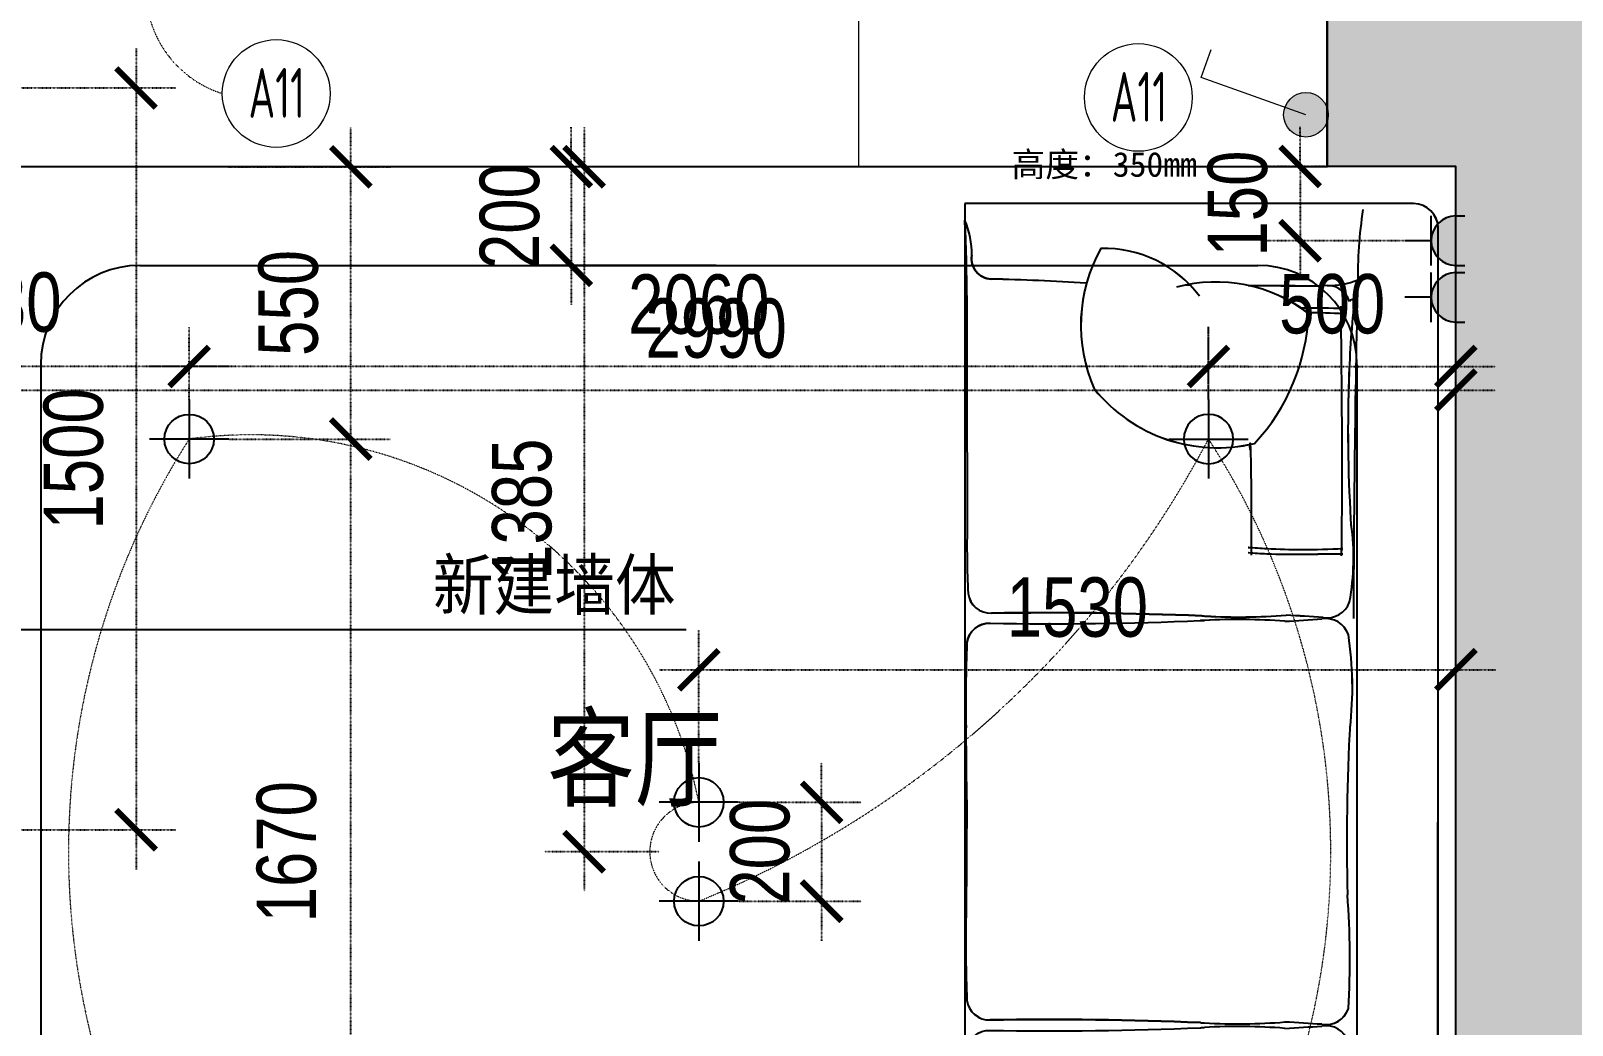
# Model space of a CAD drawing. Header units: millimetres. Extents: x -23568 to 99064, y -162914 to -58422.
# Drawn here: x 24807 to 27922, y -153432 to -151422 of the extents above; entities that cross this region are included whole.
import ezdxf
from ezdxf.enums import TextEntityAlignment as Align

# ---------------------------------------------------------------- set-up
doc = ezdxf.new("R2010")
doc.units = ezdxf.units.MM
doc.header["$LTSCALE"] = 0.01
doc.linetypes.add('ACAD_ISO03W100', pattern=[30, 12, -18])
for name, color, linetype in [('09-天花灯具', 53, 'Continuous'), ('FF-FURN【平面家具】', 51, 'Continuous'), ('FF-TEXT【平面文字】', 50, 'Continuous'), ('layer 1', 7, 'Continuous'), ('RC-Dim【灯具尺寸】', 2, 'Continuous'), ('RC-FIN【天花造型】', 30, 'Continuous'), ('X▲【插座定位】', 30, 'Continuous'), ('布局图框', 1, 'Continuous')]:
    doc.layers.add(name, color=color, linetype=linetype)
for name, color, linetype, lineweight in [('FF-Dim【平面家具尺】', 44, 'Continuous', 0), ('Q◆【 新建墙体填充】', 51, 'Continuous', 0), ('RC-Dim【天花尺寸】', 44, 'Continuous', 0), ('X▲【平面开关】', 31, 'Continuous', 0)]:
    doc.layers.add(name, color=color, linetype=linetype, lineweight=lineweight)
doc.styles.add('-宋体', font='simfang.ttf', dxfattribs={"width": 0.8})
doc.styles.add('CCD_DIM', font='ARCHS.SHX', dxfattribs={"width": 0.7})
doc.styles.add('DIM_FONT', font='SIMPLEX.shx', dxfattribs={"width": 0.8})
doc.styles.add('宋体', font='')
doc.styles.add('尺寸', font='')
doc.styles.add('英文字体', font='stylu.ttf', dxfattribs={"width": 0.8})
doc.styles.get('宋体').set_extended_font_data('SimSun')
doc.styles.get('尺寸').set_extended_font_data('SimSun')
doc.dimstyles.new('t-60', dxfattribs={"dimscale": 80, "dimtxt": 2.3, "dimasz": 1, "dimexe": 1, "dimexo": 1, "dimgap": 0.5, "dimtad": 0, "dimdec": 0, "dimrnd": 5, "dimzin": 0, "dimdsep": 46, "dimtxsty": '英文字体', "dimblk": 'ARCHTICK', "dimcen": 0.09, "dimdle": 1, "dimclrd": 8, "dimclre": 8, "dimclrt": 2, "dimadec": 0, "dimazin": 0, "dimtfac": 1, "dimtdec": 0, "dimtix": 1, "dimtmove": 2, "dimatfit": 2, "dimldrblk": 'DOT', "dimfxl": 0, "dimtvp": 1, "dimtolj": 1, "dimtzin": 0, "dimarcsym": 0})
doc.dimstyles.new('尺寸标注1：60', dxfattribs={"dimscale": 60, "dimtxt": 2, "dimasz": 1, "dimexe": 2, "dimexo": 2, "dimgap": 0.6, "dimtad": 1, "dimdec": 0, "dimdsep": 46, "dimtxsty": '宋体', "dimblk": 'WS-cj', "dimcen": 1, "dimclrd": 44, "dimclre": 44, "dimclrt": 2, "dimadec": 0, "dimazin": 2, "dimtfac": 1, "dimtdec": 4, "dimtix": 1, "dimtmove": 2, "dimatfit": 3, "dimldrblk": 'CCD_Leader_Arrow', "dimfxl": 0, "dimtolj": 1, "dimarcsym": 0})

# ---------------------------------------------------------------- blocks, each defined once
blk = doc.blocks.new('dgweeee')
at = {"color": 4}
for points in [[(49147.5, -97072.9), (51647.5, -97072.9), (51647.5, -96166.7, 0.414213), (51597.5, -96116.7), (49197.5, -96116.5, 0.413719), (49147.5, -96166.6), (49147.5, -97072.9)], [(49300.2, -97020.2, -0.447073), (49252.4, -97058.9, 0.096037), (49180.9, -97072.9, -0.010438), (49505.5, -97069.3), (49796, -97068.2, 0.01864), (49935.8, -97066.4, 0.392553), (49975.6, -97019.3, -0.014308), (49981.1, -96594.3, 0.002059), (49981.6, -96586.1)], [(50353.4, -97069.2), (50207.3, -97070.6, -0.015228), (50036.1, -97068.7, -0.392553), (49996.3, -97021.6, 0.014308), (49990.8, -96596.6, -0.002059), (49990.3, -96588.4)], [(50353.4, -97069.2), (50587.2, -97070.6, 0.015228), (50758.3, -97068.7, 0.392553), (50798.2, -97021.6, -0.014308), (50803.6, -96596.6, 0.002059), (50804.2, -96588.4)], [(51494.8, -97022.5, 0.457762), (51542.6, -97058.9, -0.096037), (51614.1, -97072.9, 0.019603), (51339.5, -97071.7), (51049.1, -97070.6, -0.01373), (50859.3, -97068.7, -0.392553), (50819.4, -97021.6, 0.014308), (50814, -96596.6, -0.002059), (50813.4, -96588.4)]]:
    blk.add_lwpolyline(points, format="xyb", dxfattribs=at)
at = {"color": 8}
for points in [[(49334.6, -96599.1, 0.244175), (49238.4, -96798.3, 0.235398), (49522.4, -96811.6, 0.288726), (49632.4, -96487.4, 0.178897), (49369.7, -96378.4, 0.232884), (49316.5, -96645.3, 0.787595)], [(51460.5, -96601.4, -0.244175), (51556.6, -96800.6, -0.235398), (51272.7, -96813.9, -0.288726), (51162.6, -96489.7, -0.178897), (51425.3, -96380.8, -0.232884), (51478.5, -96647.6, -0.787595)]]:
    blk.add_lwpolyline(points, format="xyb", dxfattribs=at)
at = {"color": 4}
for centre, radius, start, end in [((49296.2, -95393.6), 885.5, 261.1276, 270.9353), ((50011.1, -66327.5), 29960, 268.60653, 269.95241), ((49164.4, -96335.9), 148.6, 358.0785, 22.5392), ((51630.6, -96338.2), 148.6, 157.4608, 181.9215), ((51498.9, -95395.9), 885.5, 269.0647, 278.8724), ((49360.8, -96340.9), 47.9, 108.9173, 189.7161), ((49346.6, -96291.1), 4.64, 81.0021, 254.2505), ((49571.4, -94137.4), 2160.7, 264.0457, 268.4527), ((49604.6, -93285.2), 3013.6, 268.2589, 273.7843), ((49864, -96779.6), 492.1, 79.6018, 97.937), ((49937.2, -96340.9), 47.9, 350.2839, 71.0827), ((50034.7, -96343.2), 47.9, 108.9173, 189.7161), ((50125.7, -96996.8), 707, 83.3796, 98.6718), ((50436.3, -92038.3), 4262.8, 266.8183, 271.464), ((50674.1, -98060.9), 1765.9, 86.7151, 94.187), ((50759.8, -96343.2), 47.9, 350.2839, 71.0827), ((50857.8, -96343.2), 47.9, 108.9173, 189.7161), ((50955.3, -97089.5), 799.7, 83.8108, 98.126), ((51206.2, -94234.9), 2066.2, 265.4294, 272.1027), ((51223.6, -94139.8), 2160.7, 271.5473, 275.9543), ((51448.5, -96293.4), 4.64, 285.7495, 98.9979), ((51434.2, -96343.2), 47.9, 350.2839, 71.0827), ((25818.2, -96351.2), 23495.4, 359.63576, 0.00539), ((54273.5, -96657.6), 4300.1, 175.8846, 176.8825), ((45698.4, -96659.9), 4300.1, 3.1175, 4.1154), ((55096.1, -96659.9), 4300.1, 175.8846, 176.8825), ((46521.5, -96659.9), 4300.1, 3.1175, 4.1154), ((74976.8, -96353.5), 23495.4, 179.99461, 180.36424), ((48786, -96518.6), 1197.6, 356.772, 4.5448), ((51186, -96521), 1197.6, 175.4552, 183.228), ((49608.5, -96521), 1197.6, 356.772, 4.5448), ((52009.1, -96521), 1197.6, 175.4552, 183.228), ((53405.7, -97106.3), 4106.4, 176.1128, 178.799), ((47389.3, -97108.6), 4106.4, 1.201, 3.8872)]:
    blk.add_arc(centre, radius, start, end, dxfattribs=at)
at = {"linetype": 'Continuous'}
for centre, start, end in [((25818.2, -96351.2), 359.33051, 359.34887), ((74976.8, -96353.5), 180.65113, 180.66949), ((25818.2, -96351.2), 358.83745, 358.83921), ((74976.8, -96353.5), 181.16079, 181.16255)]:
    blk.add_arc(centre, 23495.4, start, end, dxfattribs=at)
at = {"color": 8}
for points, knots in [([(49354.8, -96313.5, 0), (49455.6, -96312.5, 0), (49647.2, -96310.7, 0), (49748.9, -96311.1, 0), (49849.8, -96312.2, 0), (49859.9, -96312.3, 0)], [0, 0, 0, 0, 302.434168, 574.75593, 605.177034, 605.177034, 605.177034, 605.177034]), ([(49359.6, -96307.6, 0), (49359.3, -96334.7, 0), (49359.1, -96363.3, 0), (49358.8, -96392, 0), (49358.8, -96393.6, 0)], [0, 0, 0, 0, 81.223458, 85.934134, 85.934134, 85.934134, 85.934134]), ([(49845.6, -96308.9, 0), (49846.7, -96336.3, 0), (49848.8, -96387.6, 0), (49846.6, -96451.4, 0), (49844.1, -96487.7, 0), (49843.2, -96500.1, 0)], [0, 0, 0, 0, 82.269455, 153.955563, 191.385536, 191.385536, 191.385536, 191.385536]), ([(49856.3, -96308.9, 0), (49856.5, -96335.9, 0), (49857, -96387.2, 0), (49857.5, -96451, 0), (49854.8, -96487.7, 0), (49853.9, -96500.1, 0)], [0, 0, 0, 0, 81.223458, 153.900336, 191.33031, 191.33031, 191.33031, 191.33031]), ([(51440.3, -96315.8, 0), (51339.5, -96314.7, 0), (51164.6, -96312.8, 0), (51062.8, -96314.2, 0), (50961.9, -96314.5, 0), (50935.1, -96314.6, 0)], [0, 0, 0, 0, 302.434168, 524.756165, 605.176235, 605.176235, 605.176235, 605.176235]), ([(50938.8, -96311.2, 0), (50938.5, -96338.2, 0), (50938.1, -96389.5, 0), (50937.6, -96453.4, 0), (50940.3, -96490, 0), (50941.2, -96502.4, 0)], [0, 0, 0, 0, 81.223458, 153.900336, 191.33031, 191.33031, 191.33031, 191.33031]), ([(50949.4, -96311.2, 0), (50948.3, -96338.6, 0), (50946.3, -96389.9, 0), (50948.5, -96453.7, 0), (50951, -96490, 0), (50951.8, -96502.4, 0)], [0, 0, 0, 0, 82.269455, 153.955563, 191.385536, 191.385536, 191.385536, 191.385536]), ([(51435.5, -96310, 0), (51435.7, -96337, 0), (51436, -96365.7, 0), (51436.2, -96394.3, 0), (51436.2, -96395.9, 0)], [0, 0, 0, 0, 81.223458, 85.934134, 85.934134, 85.934134, 85.934134]), ([(49634.5, -96496.4, 0), (49648.7, -96496.5, 0), (49612.5, -96497.6, 0), (49638.6, -96494.1, 0), (49832.2, -96494.3, 0), (49858.5, -96494.3, 0)], [281.623434, 281.623434, 281.623434, 281.623434, 324.409835, 826.166979, 905.174903, 905.174903, 905.174903, 905.174903]), ([(51160.6, -96498.8, 0), (51146.3, -96498.9, 0), (51132.6, -96499.9, 0), (51106.4, -96496.4, 0), (50962.9, -96496.6, 0), (50936.5, -96496.6, 0)], [281.623434, 281.623434, 281.623434, 281.623434, 324.409835, 826.166979, 905.174903, 905.174903, 905.174903, 905.174903])]:
    blk.add_open_spline(points, degree=3, knots=knots, dxfattribs=at)
for points in [[(49370.2, -96307.6, 0), (49369.3, -96332, 0), (49368.3, -96356.3, 0), (49368.1, -96380.6, 0)], [(51424.8, -96310, 0), (51425.8, -96334.3, 0), (51426.8, -96358.6, 0), (51427, -96382.9, 0)]]:
    blk.add_open_spline(points, degree=3, dxfattribs=at)
blk = doc.blocks.new('CCD_Leader_Arrow')
at = {"color": 50, "linetype": 'ByBlock'}
blk.add_line((0, 0), (-1, 0), dxfattribs=at)
for points in [[(-0.859, 0.668), (-0.597, 0.852), (-0.24, 0), (0, 0)], [(-0.859, -0.668), (-0.597, -0.852), (-0.24, 0), (0, 0)]]:
    blk.add_solid(points, dxfattribs=at)
blk = doc.blocks.new('WS-cj')
blk.add_hatch(color=2).paths.add_polyline_path([(0.588, 0.818), (-0.818, -0.588), (-0.588, -0.818), (0.818, 0.588)])
at = {"color": 2, "linetype": 'ByBlock', "lineweight": 0}
for p, q in [((-1.1, 0), (0, 0)), ((0, 0), (1.1, 0))]:
    blk.add_line(p, q, dxfattribs=at)
at = {"color": 2}
blk.add_lwpolyline([(0.588, 0.818), (-0.818, -0.588), (-0.588, -0.818), (0.818, 0.588)], close=True, dxfattribs=at)
blk = doc.blocks.new('_ArchTick')
at = {"color": 0, "linetype": 'ByBlock', "const_width": 0.15}
blk.add_lwpolyline([(-0.5, -0.5), (0.5, 0.5)], dxfattribs=at)
blk = doc.blocks.new('*D565')
at = {"layer": 'Defpoints', "color": 0, "transparency": 16777216}
for p in [(27687.5, -152148.5), (24697.5, -152751.8), (27687.5, -152751.8)]:
    blk.add_point(p, dxfattribs=at)
at = {"layer": 'FF-Dim【平面家具尺】', "color": 8, "lineweight": -2, "transparency": 16777216}
for p, q in [((24697.5, -152628.5), (24697.5, -152068.5)), ((27687.5, -152628.5), (27687.5, -152068.5))]:
    blk.add_line(p, q, dxfattribs=at)
at = {"layer": 'FF-Dim【平面家具尺】', "color": 8, "linetype": 'ACAD_ISO03W100', "lineweight": -2, "transparency": 16777216}
blk.add_line((24617.5, -152148.5), (27767.5, -152148.5), dxfattribs=at)
at = {"layer": 'FF-Dim【平面家具尺】', "color": 8, "lineweight": -2, "transparency": 16777216, "xscale": 80, "yscale": 80, "zscale": 80, "rotation": 180}
blk.add_blockref('_ArchTick', (24697.5, -152148.5), dxfattribs=at)
at = {"layer": 'FF-Dim【平面家具尺】', "color": 8, "lineweight": -2, "transparency": 16777216, "xscale": 80, "yscale": 80, "zscale": 80}
blk.add_blockref('_ArchTick', (27687.5, -152148.5), dxfattribs=at)
at = {"layer": 'FF-Dim【平面家具尺】', "color": 2, "transparency": 16777216, "insert": (26192.5, -152023.7), "char_height": 120, "attachment_point": 5, "style": '英文字体'}
blk.add_mtext('\\A1;2990', dxfattribs=at)
blk = doc.blocks.new('_DOT')
at = {"color": 0, "linetype": 'ByBlock'}
blk.add_line((-0.5, 0), (-1, 0), dxfattribs=at)
at = {"color": 0, "linetype": 'ByBlock', "const_width": 0.5}
blk.add_lwpolyline([(-0.25, 0, 1), (0.25, 0, 1)], format="xyb", close=True, dxfattribs=at)
blk = doc.blocks.new('A$C6FCF0001')
at = {"color": 8}
for p, q in [((0, 64.2), (0, -64)), ((64, 0), (-64, 0))]:
    blk.add_line(p, q, dxfattribs=at)
blk.add_circle((0, 0), 40)
blk = doc.blocks.new('ADFADAW')
at = {"layer": 'Defpoints'}
h = blk.add_hatch(color=251, dxfattribs=at)
h.dxf.hatch_style = 1
h.paths.add_polyline_path([(22067.5, -166462.6), (21407.5, -166462.6), (21407.5, -171702.6), (21627.5, -171702.6), (21697.5, -171702.6), (21697.5, -167912.6), (22067.5, -167912.6)])
h.paths.add_polyline_path([(27427.5, -167912.6), (27687.5, -167912.6), (27687.5, -170562.6), (28037.5, -170562.6), (28037.5, -167312.6), (28037.5, -166702.6), (27427.5, -166702.6)])
h.paths.add_polyline_path([(30847.5, -167312.6), (30847.5, -169162.6), (31027.5, -169162.6), (31027.5, -166462.6), (30447.5, -166462.6), (30447.5, -166702.6), (30447.5, -167312.6)])
h.paths.add_polyline_path([(32877.5, -171702.6), (32877.5, -168722.6), (32477.5, -168722.6), (32477.5, -168962.6), (32637.5, -168962.6), (32637.5, -171462.6), (29557.5, -171462.6), (29557.5, -174282.6), (29797.5, -174282.6), (29797.5, -171702.6)])
h.paths.add_polyline_path([(28037.5, -172742.6), (27687.5, -172742.6), (27687.5, -175132.6), (28037.5, -175132.6)])
h.paths.add_polyline_path([(19547.5, -175182.6), (20787.5, -175182.6), (20787.5, -174942.6), (19787.5, -174942.6), (19787.5, -171702.6), (19787.5, -171462.6), (19547.5, -171462.6)])
at = {"layer": 'Defpoints', "color": 251}
for p, q in [((27427.5, -167912.6), (27427.5, -166702.6)), ((27687.5, -167912.6), (27427.5, -167912.6)), ((27687.5, -170562.6), (27687.5, -167912.6)), ((26695.3, -167987.5), (26695.1, -170487.5)), ((27601.6, -167987.5), (26695.3, -167987.5)), ((27651.3, -170437.6), (27651.7, -168037.6)), ((26698.8, -168345.5), (26699.9, -168635.9)), ((26698.9, -169193.3), (26697.6, -169047.2)), ((26698.9, -169193.3), (26697.5, -169427.1))]:
    blk.add_line(p, q, dxfattribs=at)
for centre, radius, start, end in [((27601.6, -168037.6), 50.1, 0.0638, 89.967), ((26517.8, -168092.7), 191.5, 0.1064, 22.0491), ((18923.7, -168268.4), 7775.5, 359.43191, 1.82405), ((28374.6, -168136.3), 885.5, 171.123, 180.9307), ((27248.1, -168233.7), 318.6, 150.8319, 203.8165), ((26976.9, -168318.3), 240, 36.7796, 91.6664), ((26750, -168099), 41.3, 170.8335, 267.186), ((26661.6, -172245.7), 4106.4, 86.1081, 88.7943), ((27202.3, -168454), 307.9, 52.4963, 104.9348), ((27432.3, -168004.4), 148.6, 268.0739, 292.5346), ((57440.6, -168853.5), 29960, 178.60189, 179.94777), ((27418.9, -144658.2), 23495.4, 269.63112, 270.00075), ((27427.3, -168200.8), 47.9, 18.9127, 99.7114), ((26979.9, -168193.7), 410.2, 317.1829, 357.7538), ((29630.7, -168411.6), 2160.7, 174.041, 178.448), ((27477.1, -168186.6), 4.64, 350.9974, 164.2459), ((27206.1, -168160.1), 321.1, 219.0329, 283.4521), ((30483, -168444.9), 3013.6, 178.2542, 183.7797), ((28575.1, -168681.7), 1875.7, 178.602, 182.8736), ((26988.5, -168703.9), 492.1, 349.5972, 7.9323), ((26746.7, -168770.3), 45.4, 186.8868, 272.6175), ((27427.2, -168777.3), 47.9, 260.2793, 341.078), ((26864.6, -161408.1), 7429.1, 269.08863, 272.36751), ((26865.8, -176243.8), 7429.1, 87.62321, 90.90209), ((27244.8, -169826), 997.9, 93.7404, 94.2122), ((27247.3, -167825.9), 997.9, 265.7785, 266.2503), ((27247.1, -170026), 1197.6, 85.4505, 93.2234), ((27249.6, -167625.9), 1197.6, 266.7673, 274.5402), ((27108.5, -164538.4), 4300.1, 273.1129, 274.1108), ((27110.2, -173113.5), 4300.1, 85.8799, 86.8778), ((27424.9, -168874.7), 47.9, 18.9127, 99.7114), ((26744.4, -168881.5), 45.4, 87.3732, 173.1039), ((26771.3, -168965.7), 707, 353.3749, 8.6671), ((29507.3, -168991.6), 2810.3, 177.644, 181.1337), ((31729.8, -169276.7), 4262.8, 176.8137, 181.4593), ((25707.2, -169514), 1765.9, 356.7104, 4.1823), ((29507.3, -169483.2), 2810.3, 178.857, 182.3467), ((26744.3, -169592.8), 45.4, 186.8868, 272.6175), ((26863.4, -177066.3), 7429.1, 87.62321, 90.90209), ((27247.2, -168448.5), 1197.6, 266.7673, 274.5402), ((27107.8, -173936.1), 4300.1, 85.8799, 86.8778), ((27424.8, -169599.8), 47.9, 260.2793, 341.078), ((27244.9, -168648.4), 997.9, 265.7785, 266.2503)]:
    blk.add_arc(centre, radius, start, end, dxfattribs=at)
at = {"layer": 'Defpoints', "color": 251, "linetype": 'Continuous'}
for start, end in [(268.83281, 268.83457), (269.32586, 269.34423)]:
    blk.add_arc((27418.9, -144658.2), 23495.4, start, end, dxfattribs=at)
at = {"layer": 'Defpoints', "color": 251}
for points, knots in [([(27460.5, -168199.6, 0), (27433.5, -168199.3, 0), (27404.8, -168199.1, 0), (27376.2, -168198.8, 0), (27374.6, -168198.8, 0)], [0, 0, 0, 0, 81.223458, 85.934134, 85.934134, 85.934134, 85.934134]), ([(27454.7, -168194.8, 0), (27455.6, -168295.6, 0), (27457.4, -168487.2, 0), (27457, -168588.9, 0), (27455.9, -168689.8, 0), (27455.8, -168700, 0)], [0, 0, 0, 0, 302.434168, 574.75593, 605.177034, 605.177034, 605.177034, 605.177034]), ([(27271.7, -168474.5, 0), (27271.6, -168488.7, 0), (27270.5, -168452.5, 0), (27274.1, -168478.6, 0), (27273.9, -168672.2, 0), (27273.9, -168698.5, 0)], [281.623434, 281.623434, 281.623434, 281.623434, 324.409835, 826.166979, 905.174903, 905.174903, 905.174903, 905.174903]), ([(27459.3, -168685.7, 0), (27431.9, -168686.7, 0), (27380.6, -168688.8, 0), (27316.8, -168686.6, 0), (27280.5, -168684.1, 0), (27268, -168683.2, 0)], [0, 0, 0, 0, 82.269455, 153.955563, 191.385536, 191.385536, 191.385536, 191.385536]), ([(27459.3, -168696.3, 0), (27432.2, -168696.5, 0), (27380.9, -168697, 0), (27317.1, -168697.5, 0), (27280.5, -168694.8, 0), (27268, -168693.9, 0)], [0, 0, 0, 0, 81.223458, 153.900336, 191.33031, 191.33031, 191.33031, 191.33031])]:
    blk.add_open_spline(points, degree=3, knots=knots, dxfattribs=at)
blk.add_open_spline([(27460.5, -168210.2, 0), (27436.2, -168209.3, 0), (27411.9, -168208.3, 0), (27387.6, -168208.1, 0)], degree=3, dxfattribs=at)
at = {"layer": 'Defpoints', "color": 251, "linetype": 'ByBlock', "style": 'DIM_FONT', "width": 0.8, "flags": 9}
for tag, p, rotation in [('XSIZE', (30947.5, -169789.4), 90), ('YSIZE', (30947.5, -169789.4), 90), ('XSIZE', (28643.3, -174042.6), 180), ('YSIZE', (28643.3, -174042.6), 180)]:
    blk.add_attdef(tag, p, '', height=0.457, rotation=rotation, dxfattribs=at)
blk = doc.blocks.new('*D658')
at = {"layer": 'Defpoints', "color": 0, "transparency": 16777216}
for p in [(26272.5, -151696.6), (25899.8, -151896.2), (26272.5, -151896.2)]:
    blk.add_point(p, dxfattribs=at)
at = {"layer": 'RC-Dim【天花尺寸】', "color": 8, "linetype": 'ACAD_ISO03W100', "lineweight": -2, "transparency": 16777216}
for p, q in [((25899.8, -151696.6), (25899.8, -151616.6)), ((25899.8, -151696.6), (25899.8, -151896.2)), ((25899.8, -151896.2), (25899.8, -151976.2))]:
    blk.add_line(p, q, dxfattribs=at)
at = {"layer": 'RC-Dim【天花尺寸】', "color": 8, "lineweight": -2, "transparency": 16777216}
for p, q in [((26192.5, -151696.6), (25819.8, -151696.6)), ((26192.5, -151896.2), (25819.8, -151896.2))]:
    blk.add_line(p, q, dxfattribs=at)
at = {"layer": 'RC-Dim【天花尺寸】', "color": 8, "lineweight": -2, "transparency": 16777216, "xscale": 80, "yscale": 80, "zscale": 80}
for p, rotation in [((25899.8, -151696.6), 270), ((25899.8, -151896.2), 90)]:
    blk.add_blockref('_ArchTick', p, dxfattribs=dict(at, rotation=rotation))
at = {"layer": 'RC-Dim【天花尺寸】', "color": 2, "transparency": 16777216, "insert": (25775.5, -151796.4), "char_height": 120, "attachment_point": 5, "rotation": 90, "style": '英文字体'}
blk.add_mtext('\\A1;200', dxfattribs=at)
blk = doc.blocks.new('*U159')
blk.add_hatch(color=0).paths.add_polyline_path([(-0.6, 0, 1), (0.6, 0, 1)])
for p, q in [((0, 0), (2.121, 2.121)), ((2.121, 2.121), (2.687, 1.556))]:
    blk.add_line(p, q)
blk.add_circle((0, 0), 0.6)
blk = doc.blocks.new('A$C0D393392')
blk.add_hatch(color=0).paths.add_polyline_path([(148, 27.1, 1), (0, 27.1)])
for p, q in [((74, 101.1), (74, 179.5)), ((0, 101.1), (148, 101.1)), ((0, 27.1), (148, 27.1)), ((0, 27.1), (0, 0)), ((148, 27.1), (148, 0))]:
    blk.add_line(p, q)
blk.add_arc((74, 27.1), 74, 0, 180)
blk = doc.blocks.new('*D679')
at = {"layer": 'Defpoints', "color": 0, "linetype": 'ACAD_ISO03W100', "lineweight": 100, "transparency": 16777216}
for p in [(27687.5, -151696.2), (27372.6, -151846.2), (27687.5, -151846.2)]:
    blk.add_point(p, dxfattribs=at)
at = {"layer": 'X▲【插座定位】', "color": 8, "linetype": 'ACAD_ISO03W100', "lineweight": -2, "transparency": 16777216}
for p, q in [((27372.6, -151696.2), (27372.6, -151616.2)), ((27607.5, -151696.2), (27292.6, -151696.2)), ((27372.6, -151696.2), (27372.6, -151846.2)), ((27607.5, -151846.2), (27292.6, -151846.2)), ((27372.6, -151846.2), (27372.6, -151926.2))]:
    blk.add_line(p, q, dxfattribs=at)
at = {"layer": 'X▲【插座定位】', "color": 8, "linetype": 'ACAD_ISO03W100', "lineweight": -2, "transparency": 16777216, "xscale": 80, "yscale": 80, "zscale": 80}
for p, rotation in [((27372.6, -151696.2), 270), ((27372.6, -151846.2), 90)]:
    blk.add_blockref('_ArchTick', p, dxfattribs=dict(at, rotation=rotation))
at = {"layer": 'X▲【插座定位】', "color": 2, "linetype": 'ACAD_ISO03W100', "lineweight": 100, "transparency": 16777216, "insert": (27246.6, -151771.2), "char_height": 120, "attachment_point": 5, "rotation": 90, "style": '英文字体'}
blk.add_mtext('\\A1;150', dxfattribs=at)
blk = doc.blocks.new('*D683')
at = {"layer": 'Defpoints', "color": 0, "linetype": 'ACAD_ISO03W100', "lineweight": 100, "transparency": 16777216}
for p in [(24397.5, -151537.3), (24397.5, -153037.3), (25020.1, -153037.3)]:
    blk.add_point(p, dxfattribs=at)
at = {"layer": 'X▲【插座定位】', "color": 8, "linetype": 'ACAD_ISO03W100', "lineweight": -2, "transparency": 16777216}
for p, q in [((25020.1, -151457.3), (25020.1, -153117.3)), ((24620.1, -151537.3), (25100.1, -151537.3)), ((24620.1, -153037.3), (25100.1, -153037.3))]:
    blk.add_line(p, q, dxfattribs=at)
at = {"layer": 'X▲【插座定位】', "color": 8, "linetype": 'ACAD_ISO03W100', "lineweight": -2, "transparency": 16777216, "xscale": 80, "yscale": 80, "zscale": 80}
for p, rotation in [((25020.1, -151537.3), 90), ((25020.1, -153037.3), 270)]:
    blk.add_blockref('_ArchTick', p, dxfattribs=dict(at, rotation=rotation))
at = {"layer": 'X▲【插座定位】', "color": 2, "linetype": 'ACAD_ISO03W100', "lineweight": 100, "transparency": 16777216, "insert": (24894, -152287.3), "char_height": 120, "attachment_point": 5, "rotation": 90, "style": '英文字体'}
blk.add_mtext('\\A1;1500', dxfattribs=at)
blk = doc.blocks.new('SAEFSEFSF')
at = {"layer": 'layer 1'}
h = blk.add_hatch(color=251, dxfattribs=at)
h.dxf.hatch_style = 1
h.paths.add_polyline_path([(22067.5, -166651.7), (21407.5, -166651.7), (21407.5, -171891.7), (21627.5, -171891.7), (21697.5, -171891.7), (21697.5, -168101.7), (22067.5, -168101.7)])
h.paths.add_polyline_path([(27427.5, -168101.7), (27687.5, -168101.7), (27687.5, -170751.7), (28037.5, -170751.7), (28037.5, -167501.7), (28037.5, -166891.7), (27427.5, -166891.7)])
h.paths.add_polyline_path([(30847.5, -167501.7), (30847.5, -169351.7), (31027.5, -169351.7), (31027.5, -166651.7), (30447.5, -166651.7), (30447.5, -166891.7), (30447.5, -167501.7)])
h.paths.add_polyline_path([(32877.5, -171891.7), (32877.5, -168911.7), (32477.5, -168911.7), (32477.5, -169151.7), (32637.5, -169151.7), (32637.5, -171651.7), (29557.5, -171651.7), (29557.5, -174471.7), (29797.5, -174471.7), (29797.5, -171891.7)])
h.paths.add_polyline_path([(28037.5, -172931.7), (27687.5, -172931.7), (27687.5, -175321.7), (28037.5, -175321.7)])
h.paths.add_polyline_path([(19547.5, -175371.7), (20787.5, -175371.7), (20787.5, -175131.7), (19787.5, -175131.7), (19787.5, -171891.7), (19787.5, -171651.7), (19547.5, -171651.7)])
at = {"layer": 'layer 1', "color": 251}
for p, q in [((27427.5, -168101.7), (27427.5, -166891.7)), ((27687.5, -168101.7), (27427.5, -168101.7)), ((27687.5, -170751.7), (27687.5, -168101.7)), ((26695.3, -168176.6), (26695.1, -170676.6)), ((27601.6, -168176.7), (26695.3, -168176.6)), ((27651.3, -170626.7), (27651.7, -168226.7)), ((26698.8, -168534.6), (26699.9, -168825.1)), ((26698.9, -169382.5), (26697.6, -169236.4)), ((26698.9, -169382.5), (26697.5, -169616.3))]:
    blk.add_line(p, q, dxfattribs=at)
for centre, radius, start, end in [((27601.6, -168226.8), 50.1, 0.0638, 89.967), ((28374.6, -168325.4), 885.5, 171.123, 180.9307), ((26517.8, -168281.9), 191.5, 0.1064, 22.0491), ((18923.7, -168457.5), 7775.5, 359.43191, 1.82405), ((27248.1, -168422.8), 318.6, 150.8319, 203.8165), ((26976.9, -168507.4), 240, 36.7796, 91.6664), ((26750, -168288.1), 41.3, 170.8335, 267.186), ((26661.6, -172434.8), 4106.4, 86.1081, 88.7943), ((27432.3, -168193.6), 148.6, 268.0739, 292.5346), ((57440.6, -169042.7), 29960, 178.60189, 179.94777), ((27202.3, -168643.2), 307.9, 52.4963, 104.9348), ((27418.9, -144847.4), 23495.4, 269.63112, 270.00075), ((27427.3, -168390), 47.9, 18.9127, 99.7114), ((29630.7, -168600.8), 2160.7, 174.041, 178.448), ((27477.1, -168375.7), 4.64, 350.9974, 164.2459), ((26979.9, -168382.8), 410.2, 317.1829, 357.7538), ((27206.1, -168349.3), 321.1, 219.0329, 283.4521), ((30483, -168634.1), 3013.6, 178.2542, 183.7797), ((28575.1, -168870.8), 1875.7, 178.602, 182.8736), ((26988.5, -168893.1), 492.1, 349.5972, 7.9323), ((26746.7, -168959.4), 45.4, 186.8868, 272.6175), ((27427.2, -168966.4), 47.9, 260.2793, 341.078), ((26865.8, -176432.9), 7429.1, 87.62321, 90.90209), ((27244.8, -170015.2), 997.9, 93.7404, 94.2122), ((27247.3, -168015), 997.9, 265.7785, 266.2503), ((27247.1, -170215.1), 1197.6, 85.4505, 93.2234), ((27249.6, -167815.1), 1197.6, 266.7673, 274.5402), ((27108.5, -164727.5), 4300.1, 273.1129, 274.1108), ((27110.2, -173302.7), 4300.1, 85.8799, 86.8778), ((27424.9, -169063.8), 47.9, 18.9127, 99.7114), ((26744.4, -169070.7), 45.4, 87.3732, 173.1039), ((26864.6, -161597.2), 7429.1, 269.08863, 272.36751), ((26771.3, -169154.8), 707, 353.3749, 8.6671), ((29507.3, -169180.8), 2810.3, 177.644, 181.1337), ((31729.8, -169465.8), 4262.8, 176.8137, 181.4593), ((25707.2, -169703.2), 1765.9, 356.7104, 4.1823), ((29507.3, -169672.3), 2810.3, 178.857, 182.3467), ((26744.3, -169782), 45.4, 186.8868, 272.6175), ((26863.4, -177255.5), 7429.1, 87.62321, 90.90209), ((27424.8, -169789), 47.9, 260.2793, 341.078), ((27244.9, -168837.6), 997.9, 265.7785, 266.2503), ((27247.2, -168637.6), 1197.6, 266.7673, 274.5402), ((27107.8, -174125.2), 4300.1, 85.8799, 86.8778)]:
    blk.add_arc(centre, radius, start, end, dxfattribs=at)
at = {"layer": 'layer 1', "color": 251, "linetype": 'Continuous'}
for start, end in [(268.83281, 268.83457), (269.32586, 269.34423)]:
    blk.add_arc((27418.9, -144847.4), 23495.4, start, end, dxfattribs=at)
at = {"layer": 'layer 1', "color": 251}
for points, knots in [([(27460.5, -168388.7, 0), (27433.5, -168388.5, 0), (27404.8, -168388.2, 0), (27376.2, -168388, 0), (27374.6, -168388, 0)], [0, 0, 0, 0, 81.223458, 85.934134, 85.934134, 85.934134, 85.934134]), ([(27454.7, -168383.9, 0), (27455.6, -168484.7, 0), (27457.4, -168676.3, 0), (27457, -168778.1, 0), (27455.9, -168879, 0), (27455.8, -168889.1, 0)], [0, 0, 0, 0, 302.434168, 574.75593, 605.177034, 605.177034, 605.177034, 605.177034]), ([(27271.7, -168663.6, 0), (27271.6, -168677.9, 0), (27270.5, -168641.6, 0), (27274.1, -168667.8, 0), (27273.9, -168861.3, 0), (27273.9, -168887.7, 0)], [281.623434, 281.623434, 281.623434, 281.623434, 324.409835, 826.166979, 905.174903, 905.174903, 905.174903, 905.174903]), ([(27459.3, -168874.8, 0), (27431.9, -168875.9, 0), (27380.6, -168877.9, 0), (27316.8, -168875.7, 0), (27280.5, -168873.2, 0), (27268, -168872.4, 0)], [0, 0, 0, 0, 82.269455, 153.955563, 191.385536, 191.385536, 191.385536, 191.385536]), ([(27459.3, -168885.4, 0), (27432.2, -168885.7, 0), (27380.9, -168886.1, 0), (27317.1, -168886.6, 0), (27280.5, -168883.9, 0), (27268, -168883, 0)], [0, 0, 0, 0, 81.223458, 153.900336, 191.33031, 191.33031, 191.33031, 191.33031])]:
    blk.add_open_spline(points, degree=3, knots=knots, dxfattribs=at)
blk.add_open_spline([(27460.5, -168399.4, 0), (27436.2, -168398.4, 0), (27411.9, -168397.5, 0), (27387.6, -168397.2, 0)], degree=3, dxfattribs=at)
at = {"layer": 'layer 1', "color": 251, "linetype": 'ByBlock', "style": 'DIM_FONT', "width": 0.8, "flags": 9}
for tag, p, rotation in [('XSIZE', (30947.5, -169978.6), 90), ('YSIZE', (30947.5, -169978.6), 90), ('XSIZE', (28643.3, -174231.7), 180), ('YSIZE', (28643.3, -174231.7), 180)]:
    blk.add_attdef(tag, p, '', height=0.457, rotation=rotation, dxfattribs=at)
blk = doc.blocks.new('*D705')
at = {"layer": 'Defpoints', "color": 0, "linetype": 'ACAD_ISO03W100', "lineweight": 100, "transparency": 16777216}
for p in [(25127.5, -152247.3), (25454.2, -152247.3), (25127.5, -153916.2)]:
    blk.add_point(p, dxfattribs=at)
at = {"layer": 'RC-Dim【灯具尺寸】', "color": 8, "linetype": 'ACAD_ISO03W100', "lineweight": -2, "transparency": 16777216}
for p, q in [((25454.2, -153996.2), (25454.2, -152167.3)), ((25207.5, -152247.3), (25534.2, -152247.3)), ((25207.5, -153916.2), (25534.2, -153916.2))]:
    blk.add_line(p, q, dxfattribs=at)
at = {"layer": 'RC-Dim【灯具尺寸】', "color": 8, "linetype": 'ACAD_ISO03W100', "lineweight": -2, "transparency": 16777216, "xscale": 80, "yscale": 80, "zscale": 80}
for p, rotation in [((25454.2, -152247.3), 90), ((25454.2, -153916.2), 270)]:
    blk.add_blockref('_ArchTick', p, dxfattribs=dict(at, rotation=rotation))
at = {"layer": 'RC-Dim【灯具尺寸】', "color": 2, "linetype": 'ACAD_ISO03W100', "lineweight": 100, "transparency": 16777216, "insert": (25324.7, -153081.7), "char_height": 120, "attachment_point": 5, "rotation": 90, "style": '英文字体'}
blk.add_mtext('\\A1;1670', dxfattribs=at)
blk = doc.blocks.new('*D708')
at = {"layer": 'Defpoints', "color": 0, "linetype": 'ACAD_ISO03W100', "lineweight": 100, "transparency": 16777216}
for p in [(25127.3, -151697), (25454.2, -151697), (25127.5, -152247.3)]:
    blk.add_point(p, dxfattribs=at)
at = {"layer": 'RC-Dim【灯具尺寸】', "color": 8, "linetype": 'ACAD_ISO03W100', "lineweight": -2, "transparency": 16777216}
for p, q in [((25454.2, -152327.3), (25454.2, -151617)), ((25207.3, -151697), (25534.2, -151697)), ((25207.5, -152247.3), (25534.2, -152247.3))]:
    blk.add_line(p, q, dxfattribs=at)
at = {"layer": 'RC-Dim【灯具尺寸】', "color": 8, "linetype": 'ACAD_ISO03W100', "lineweight": -2, "transparency": 16777216, "xscale": 80, "yscale": 80, "zscale": 80}
for p, rotation in [((25454.2, -151697), 90), ((25454.2, -152247.3), 270)]:
    blk.add_blockref('_ArchTick', p, dxfattribs=dict(at, rotation=rotation))
at = {"layer": 'RC-Dim【灯具尺寸】', "color": 2, "linetype": 'ACAD_ISO03W100', "lineweight": 100, "transparency": 16777216, "insert": (25328.2, -151972.1), "char_height": 120, "attachment_point": 5, "rotation": 90, "style": '英文字体'}
blk.add_mtext('\\A1;550', dxfattribs=at)
blk = doc.blocks.new('*D709')
at = {"layer": 'Defpoints', "color": 0, "linetype": 'ACAD_ISO03W100', "lineweight": 100, "transparency": 16777216}
for p in [(25127.5, -152100.6), (25127.5, -152247.3), (27187.5, -152247.3)]:
    blk.add_point(p, dxfattribs=at)
at = {"layer": 'RC-Dim【灯具尺寸】', "color": 8, "linetype": 'ACAD_ISO03W100', "lineweight": -2, "transparency": 16777216}
for p, q in [((25127.5, -152167.3), (25127.5, -152020.6)), ((27187.5, -152167.3), (27187.5, -152020.6)), ((27267.5, -152100.6), (25047.5, -152100.6))]:
    blk.add_line(p, q, dxfattribs=at)
at = {"layer": 'RC-Dim【灯具尺寸】', "color": 8, "linetype": 'ACAD_ISO03W100', "lineweight": -2, "transparency": 16777216, "xscale": 80, "yscale": 80, "zscale": 80, "rotation": 180}
blk.add_blockref('_ArchTick', (25127.5, -152100.6), dxfattribs=at)
at = {"layer": 'RC-Dim【灯具尺寸】', "color": 8, "linetype": 'ACAD_ISO03W100', "lineweight": -2, "transparency": 16777216, "xscale": 80, "yscale": 80, "zscale": 80}
blk.add_blockref('_ArchTick', (27187.5, -152100.6), dxfattribs=at)
at = {"layer": 'RC-Dim【灯具尺寸】', "color": 2, "linetype": 'ACAD_ISO03W100', "lineweight": 100, "transparency": 16777216, "insert": (26157.5, -151975.2), "char_height": 120, "attachment_point": 5, "style": '英文字体'}
blk.add_mtext('\\A1;2060', dxfattribs=at)
blk = doc.blocks.new('*D710')
at = {"layer": 'Defpoints', "color": 0, "linetype": 'ACAD_ISO03W100', "lineweight": 100, "transparency": 16777216}
for p in [(27687.5, -152100.6), (27187.5, -152247.2), (27687.5, -152247.2)]:
    blk.add_point(p, dxfattribs=at)
at = {"layer": 'RC-Dim【灯具尺寸】', "color": 8, "linetype": 'ACAD_ISO03W100', "lineweight": -2, "transparency": 16777216}
for p, q in [((27187.5, -152167.2), (27187.5, -152020.6)), ((27687.5, -152167.2), (27687.5, -152020.6)), ((27107.5, -152100.6), (27767.5, -152100.6))]:
    blk.add_line(p, q, dxfattribs=at)
at = {"layer": 'RC-Dim【灯具尺寸】', "color": 8, "linetype": 'ACAD_ISO03W100', "lineweight": -2, "transparency": 16777216, "xscale": 80, "yscale": 80, "zscale": 80, "rotation": 180}
blk.add_blockref('_ArchTick', (27187.5, -152100.6), dxfattribs=at)
at = {"layer": 'RC-Dim【灯具尺寸】', "color": 8, "linetype": 'ACAD_ISO03W100', "lineweight": -2, "transparency": 16777216, "xscale": 80, "yscale": 80, "zscale": 80}
blk.add_blockref('_ArchTick', (27687.5, -152100.6), dxfattribs=at)
at = {"layer": 'RC-Dim【灯具尺寸】', "color": 2, "linetype": 'ACAD_ISO03W100', "lineweight": 100, "transparency": 16777216, "insert": (27437.5, -151974.5), "char_height": 120, "attachment_point": 5, "style": '英文字体'}
blk.add_mtext('\\A1;500', dxfattribs=at)
blk = doc.blocks.new('*D711')
at = {"layer": 'Defpoints', "color": 0, "linetype": 'ACAD_ISO03W100', "lineweight": 100, "transparency": 16777216}
for p in [(24397.5, -152100.6), (24397.5, -152247.3), (25127.5, -152247.3)]:
    blk.add_point(p, dxfattribs=at)
at = {"layer": 'RC-Dim【灯具尺寸】', "color": 8, "linetype": 'ACAD_ISO03W100', "lineweight": -2, "transparency": 16777216}
for p, q in [((24397.5, -152167.3), (24397.5, -152020.6)), ((25127.5, -152167.3), (25127.5, -152020.6)), ((25207.5, -152100.6), (24317.5, -152100.6))]:
    blk.add_line(p, q, dxfattribs=at)
at = {"layer": 'RC-Dim【灯具尺寸】', "color": 8, "linetype": 'ACAD_ISO03W100', "lineweight": -2, "transparency": 16777216, "xscale": 80, "yscale": 80, "zscale": 80, "rotation": 180}
blk.add_blockref('_ArchTick', (24397.5, -152100.6), dxfattribs=at)
at = {"layer": 'RC-Dim【灯具尺寸】', "color": 8, "linetype": 'ACAD_ISO03W100', "lineweight": -2, "transparency": 16777216, "xscale": 80, "yscale": 80, "zscale": 80}
blk.add_blockref('_ArchTick', (25127.5, -152100.6), dxfattribs=at)
at = {"layer": 'RC-Dim【灯具尺寸】', "color": 2, "linetype": 'ACAD_ISO03W100', "lineweight": 100, "transparency": 16777216, "insert": (24762.5, -151971.1), "char_height": 120, "attachment_point": 5, "style": '英文字体'}
blk.add_mtext('\\A1;730', dxfattribs=at)
blk = doc.blocks.new('*D712')
at = {"layer": 'Defpoints', "color": 0, "linetype": 'ACAD_ISO03W100', "lineweight": 100, "transparency": 16777216}
for p in [(26157.5, -152981.7), (26157.5, -153181.6), (26405.7, -153181.6)]:
    blk.add_point(p, dxfattribs=at)
at = {"layer": 'RC-Dim【灯具尺寸】', "color": 8, "linetype": 'ACAD_ISO03W100', "lineweight": -2, "transparency": 16777216}
for p, q in [((26405.7, -152981.7), (26405.7, -152901.7)), ((26237.5, -152981.7), (26485.7, -152981.7)), ((26405.7, -152981.7), (26405.7, -153181.6)), ((26237.5, -153181.6), (26485.7, -153181.6)), ((26405.7, -153181.6), (26405.7, -153261.6))]:
    blk.add_line(p, q, dxfattribs=at)
at = {"layer": 'RC-Dim【灯具尺寸】', "color": 8, "linetype": 'ACAD_ISO03W100', "lineweight": -2, "transparency": 16777216, "xscale": 80, "yscale": 80, "zscale": 80}
for p, rotation in [((26405.7, -152981.7), 270), ((26405.7, -153181.6), 90)]:
    blk.add_blockref('_ArchTick', p, dxfattribs=dict(at, rotation=rotation))
at = {"layer": 'RC-Dim【灯具尺寸】', "color": 2, "linetype": 'ACAD_ISO03W100', "lineweight": 100, "transparency": 16777216, "insert": (26281.4, -153081.7), "char_height": 120, "attachment_point": 5, "rotation": 90, "style": '英文字体'}
blk.add_mtext('\\A1;200', dxfattribs=at)
blk = doc.blocks.new('*D713')
at = {"layer": 'Defpoints', "color": 0, "linetype": 'ACAD_ISO03W100', "lineweight": 100, "transparency": 16777216}
for p in [(27687.5, -152713.8), (26157.5, -152981.7), (27687.5, -152981.7)]:
    blk.add_point(p, dxfattribs=at)
at = {"layer": 'RC-Dim【灯具尺寸】', "color": 8, "linetype": 'ACAD_ISO03W100', "lineweight": -2, "transparency": 16777216}
for p, q in [((26157.5, -152901.7), (26157.5, -152633.8)), ((27687.5, -152901.7), (27687.5, -152633.8)), ((26077.5, -152713.8), (27767.5, -152713.8))]:
    blk.add_line(p, q, dxfattribs=at)
at = {"layer": 'RC-Dim【灯具尺寸】', "color": 8, "linetype": 'ACAD_ISO03W100', "lineweight": -2, "transparency": 16777216, "xscale": 80, "yscale": 80, "zscale": 80, "rotation": 180}
blk.add_blockref('_ArchTick', (26157.5, -152713.8), dxfattribs=at)
at = {"layer": 'RC-Dim【灯具尺寸】', "color": 8, "linetype": 'ACAD_ISO03W100', "lineweight": -2, "transparency": 16777216, "xscale": 80, "yscale": 80, "zscale": 80}
blk.add_blockref('_ArchTick', (27687.5, -152713.8), dxfattribs=at)
at = {"layer": 'RC-Dim【灯具尺寸】', "color": 2, "linetype": 'ACAD_ISO03W100', "lineweight": 100, "transparency": 16777216, "insert": (26922.5, -152587.8), "char_height": 120, "attachment_point": 5, "style": '英文字体'}
blk.add_mtext('\\A1;1530', dxfattribs=at)
blk = doc.blocks.new('*D714')
at = {"layer": 'Defpoints', "color": 0, "linetype": 'ACAD_ISO03W100', "lineweight": 100, "transparency": 16777216}
for p in [(26157.5, -151696.7), (25925.5, -153081.7), (26157.5, -153081.7)]:
    blk.add_point(p, dxfattribs=at)
at = {"layer": 'RC-Dim【灯具尺寸】', "color": 8, "linetype": 'ACAD_ISO03W100', "lineweight": -2, "transparency": 16777216}
for p, q in [((25925.5, -151616.7), (25925.5, -153161.7)), ((26077.5, -151696.7), (25845.5, -151696.7)), ((26077.5, -153081.7), (25845.5, -153081.7))]:
    blk.add_line(p, q, dxfattribs=at)
at = {"layer": 'RC-Dim【灯具尺寸】', "color": 8, "linetype": 'ACAD_ISO03W100', "lineweight": -2, "transparency": 16777216, "xscale": 80, "yscale": 80, "zscale": 80}
for p, rotation in [((25925.5, -151696.7), 90), ((25925.5, -153081.7), 270)]:
    blk.add_blockref('_ArchTick', p, dxfattribs=dict(at, rotation=rotation))
at = {"layer": 'RC-Dim【灯具尺寸】', "color": 2, "linetype": 'ACAD_ISO03W100', "lineweight": 100, "transparency": 16777216, "insert": (25800.3, -152389.2), "char_height": 120, "attachment_point": 5, "rotation": 90, "style": '英文字体'}
blk.add_mtext('\\A1;1385', dxfattribs=at)

msp = doc.modelspace()

# ---------------------------------------------------------------- hatches: boundary and pattern name
h = msp.add_hatch(color=8)
h.dxf.hatch_style = 1
h.paths.add_polyline_path([(22067.5, -150246.2), (21407.5, -150246.2), (21407.5, -155486.2), (21627.5, -155486.2), (21697.5, -155486.2), (21697.5, -151696.2), (22067.5, -151696.2)])
h.paths.add_polyline_path([(27427.5, -151696.2), (27687.5, -151696.2), (27687.5, -154346.2), (28037.5, -154346.2), (28037.5, -151096.2), (28037.5, -150486.2), (27427.5, -150486.2)])
h.paths.add_polyline_path([(30847.5, -151096.2), (30847.5, -152946.2), (31027.5, -152946.2), (31027.5, -150246.2), (30447.5, -150246.2), (30447.5, -150486.2), (30447.5, -151096.2)])
h.paths.add_polyline_path([(32877.5, -155486.2), (32877.5, -152506.2), (32477.5, -152506.2), (32477.5, -152746.2), (32637.5, -152746.2), (32637.5, -155246.2), (29557.5, -155246.2), (29557.5, -158066.2), (29797.5, -158066.2), (29797.5, -155486.2)])
h.paths.add_polyline_path([(28037.5, -156526.2), (27687.5, -156526.2), (27687.5, -158916.2), (28037.5, -158916.2)])
h.paths.add_polyline_path([(19547.5, -158966.2), (20787.5, -158966.2), (20787.5, -158726.2), (19787.5, -158726.2), (19787.5, -155486.2), (19787.5, -155246.2), (19547.5, -155246.2)])

# ---------------------------------------------------------------- linework, layer by layer
for p, q in [((27427.5, -151696.2), (27427.5, -150486.2)), ((27687.5, -151696.2), (27427.5, -151696.2)), ((27687.5, -154346.2), (27687.5, -151696.2))]:
    msp.add_line(p, q)
at = {"layer": 'RC-FIN【天花造型】'}
for p, q in [((25027.5, -151896.2), (27287.5, -151896.2)), ((24827.5, -152096.2), (24827.5, -156056.2)), ((27487.5, -152096.2), (27487.5, -156056.2))]:
    msp.add_line(p, q, dxfattribs=at)
msp.add_lwpolyline([(24397.5, -150556.2), (27427.5, -150556.2), (27427.6, -151696.7), (24397.6, -151696.7)], close=True, dxfattribs=at)
msp.add_lwpolyline([(27427.5, -151696.2), (24397.5, -151697.3), (24397.5, -158466.2), (25957.5, -158466.2), (25957.5, -158676.2), (27687.5, -158676.2), (27687.5, -151696.2), (27427.5, -151696.2)], dxfattribs=at)
for centre, start, end in [((25027.5, -152096.2), 90, 180), ((27287.5, -152096.2), 0, 90)]:
    msp.add_arc(centre, 200, start, end, dxfattribs=at)
at = {"layer": 'X▲【平面开关】'}
msp.add_line((26479.9, -150556.2), (26480.3, -151696.5), dxfattribs=at)
at = {"layer": 'X▲【平面开关】', "color": 2}
for centre in [(25303.4, -151548.6), (27045.8, -151556.6)]:
    msp.add_circle(centre, 108.9, dxfattribs=at)
at = {"layer": 'X▲【平面开关】', "linetype": 'ACAD_ISO03W100', "ltscale": 3}
for centre, radius, start, end in [((25260.8, -151337.9), 220.9, 106.6655, 252.5238), ((26432.7, -153081.7), 1549.1, 147.4076, 212.5925), ((25251.9, -153162.2), 923.4, 11.2792, 97.7461), ((25389.3, -151299.9), 2032.5, 292.2074, 332.2172), ((25902.2, -153081.7), 1532.4, 327.0068, 32.9932), ((26158.4, -153081.7), 100, 90.5337, 269.4663)]:
    msp.add_arc(centre, radius, start, end, dxfattribs=at)
at = {"layer": '布局图框'}
msp.add_lwpolyline([(24397.5, -158466.2), (25597.5, -158466.2), (25957.5, -158466.2), (25957.5, -158676.2), (27687.5, -158676.2), (27687.5, -157766.2), (25627.5, -157766.2), (25627.5, -157646.2), (27687.5, -157646.2), (27687.5, -156526.2), (27687.5, -156226.2), (28037.5, -156226.2), (29557.5, -156226.2), (29557.5, -155346.2), (27687.5, -155346.2), (27687.5, -155246.2), (27687.5, -155196.2), (27687.5, -154396.2), (27687.5, -154346.2), (27687.5, -151696.2), (27427.5, -151696.2), (27427.5, -150556.2), (24397.5, -150556.2)], dxfattribs=at)

# ---------------------------------------------------------------- block references
at = {"layer": '09-天花灯具', "yscale": 1.250000000568389, "zscale": 1.250000000313732}
for p, xscale in [((25127.5, -152247.3), 1.249999999999958), ((27187.5, -152247.3), -1.249999999999958), ((26157.5, -152981.7), 1.249999999999958), ((26157.5, -153181.7), 1.249999999999958)]:
    msp.add_blockref('A$C6FCF0001', p, dxfattribs=dict(at, xscale=xscale))
at = {"layer": 'FF-FURN【平面家具】', "rotation": 269.9953591868992}
msp.add_blockref('dgweeee', (123772.2, -102631.4), dxfattribs=at)
at = {"layer": 'layer 1', "linetype": 'ACAD_ISO03W100', "lineweight": 100}
msp.add_blockref('SAEFSEFSF', (0, 16405.5), dxfattribs=at)
at = {"layer": 'RC-FIN【天花造型】'}
msp.add_blockref('ADFADAW', (0, 16216.4), dxfattribs=at)
at = {"layer": 'X▲【平面开关】', "xscale": 74.99930608239988, "yscale": 74.99930608239988, "zscale": 74.99930608239988, "rotation": 115.3366447185098}
msp.add_blockref('*U159', (27384.3, -151591.6), dxfattribs=at)
at = {"layer": 'X▲【插座定位】', "color": 53, "xscale": 0.6756756756756511, "yscale": 0.6756756757235034, "zscale": 0.6756756757382626, "rotation": 89.99999999999999}
for p in [(27705.8, -151896.2), (27705.8, -152010.7)]:
    msp.add_blockref('A$C0D393392', p, dxfattribs=at)

# ---------------------------------------------------------------- texts
at = {"layer": 'FF-TEXT【平面文字】', "color": 4, "insert": (25851.2, -152811.4), "char_height": 161.951, "width": 2270.994, "attachment_point": 1, "style": '-宋体'}
msp.add_mtext('{\\fNSimSun|b0|i0|c134|p49;客厅}', dxfattribs=at)
at = {"layer": 'Q◆【 新建墙体填充】', "style": '宋体', "width": 0.9}
msp.add_text('新建墙体', height=100, dxfattribs=at).set_placement((25619.7, -152592))
at = {"layer": 'X▲【平面开关】', "color": 2, "style": 'CCD_DIM', "width": 0.7}
for p in [(25304.6, -151597.7), (27047, -151605.7)]:
    msp.add_text('A11', height=100.8, dxfattribs=at).set_placement(p, align=Align.CENTER)
at = {"layer": 'X▲【插座定位】', "color": 2, "insert": (26976.8, -151694.6), "char_height": 50, "attachment_point": 5, "style": '尺寸'}
msp.add_mtext('\\A1;{\\fNSimSun|b0|i0|c134|p49;高度：350mm}', dxfattribs=at)

# ---------------------------------------------------------------- dimensions: what is measured, and where the dimension line sits
at = {"layer": 'FF-Dim【平面家具尺】'}
dim = msp.add_linear_dim(base=(27687.5, -152148.5), p1=(24697.5, -152751.8), p2=(27687.5, -152751.8), dimstyle='t-60', override={"dimtxt": 1.5, "dimzin": 8, "dimfxl": 6, "dimfxlon": 1}, dxfattribs=at)
dim.commit()
dim.dimension.update_dxf_attribs({"geometry": '*D565', "text_midpoint": (26192.5, -152023.7)})
at = {"layer": 'RC-Dim【天花尺寸】'}
dim = msp.add_aligned_dim(p1=(26272.5, -151696.6), p2=(26272.5, -151896.2), distance=-372.7, dimstyle='t-60', override={"dimtxt": 1.5, "dimzin": 8, "dimfxl": 6, "dimfxlon": 1}, dxfattribs=at)
dim.commit()
dim.dimension.update_dxf_attribs({"geometry": '*D658', "text_midpoint": (25775.5, -151796.4)})
at = {"layer": 'RC-Dim【灯具尺寸】', "linetype": 'ACAD_ISO03W100', "lineweight": 100}
for base, p1, p2, picture, middle in [((25454.2, -151697), (25127.5, -152247.3), (25127.3, -151697), '*D708', (25328.2, -151972.1)), ((25454.2, -152247.3), (25127.5, -153916.2), (25127.5, -152247.3), '*D705', (25324.7, -153081.7)), ((26405.7, -153181.6), (26157.5, -152981.7), (26157.5, -153181.6), '*D712', (26281.4, -153081.7))]:
    dim = msp.add_linear_dim(base=base, p1=p1, p2=p2, angle=90, dimstyle='t-60', override={"dimtxt": 1.5, "dimzin": 8, "dimfxl": 5, "dimfxlon": 1}, dxfattribs=at)
    dim.commit()
    dim.dimension.update_dxf_attribs({"geometry": picture, "text_midpoint": middle})
dim = msp.add_aligned_dim(p1=(26157.5, -151696.7), p2=(26157.5, -153081.7), distance=-232, dimstyle='t-60', override={"dimtxt": 1.5, "dimzin": 8, "dimfxl": 5, "dimfxlon": 1}, dxfattribs=at)
dim.commit()
dim.dimension.update_dxf_attribs({"geometry": '*D714', "text_midpoint": (25800.3, -152389.2)})
for base, p1, p2, picture, middle in [((24397.5, -152100.6), (25127.5, -152247.3), (24397.5, -152247.3), '*D711', (24762.5, -151971.1)), ((25127.5, -152100.6), (27187.5, -152247.3), (25127.5, -152247.3), '*D709', (26157.5, -151975.2)), ((27687.5, -152100.6), (27187.5, -152247.2), (27687.5, -152247.2), '*D710', (27437.5, -151974.5)), ((27687.5, -152713.8), (26157.5, -152981.7), (27687.5, -152981.7), '*D713', (26922.5, -152587.8))]:
    dim = msp.add_linear_dim(base=base, p1=p1, p2=p2, dimstyle='t-60', override={"dimtxt": 1.5, "dimzin": 8, "dimfxl": 5, "dimfxlon": 1}, dxfattribs=at)
    dim.commit()
    dim.dimension.update_dxf_attribs({"geometry": picture, "text_midpoint": middle})
at = {"layer": 'X▲【插座定位】', "linetype": 'ACAD_ISO03W100', "lineweight": 100}
for p1, p2, distance, picture, middle in [((24397.5, -151537.3), (24397.5, -153037.3), 622.6, '*D683', (24894, -152287.3)), ((27687.5, -151696.2), (27687.5, -151846.2), -314.9, '*D679', (27246.6, -151771.2))]:
    dim = msp.add_aligned_dim(p1=p1, p2=p2, distance=distance, dimstyle='t-60', override={"dimtxt": 1.5, "dimzin": 8, "dimfxl": 5, "dimfxlon": 1}, dxfattribs=at)
    dim.commit()
    dim.dimension.update_dxf_attribs({"geometry": picture, "text_midpoint": middle})

# ---------------------------------------------------------------- leaders
at = {"layer": 'Q◆【 新建墙体填充】'}
msp.add_leader([(24344.5, -152632.5), (25363.5, -152632.5), (26131.6, -152632.5)], dimstyle='尺寸标注1：60', dxfattribs=at)

doc.saveas('drawing.dxf')
